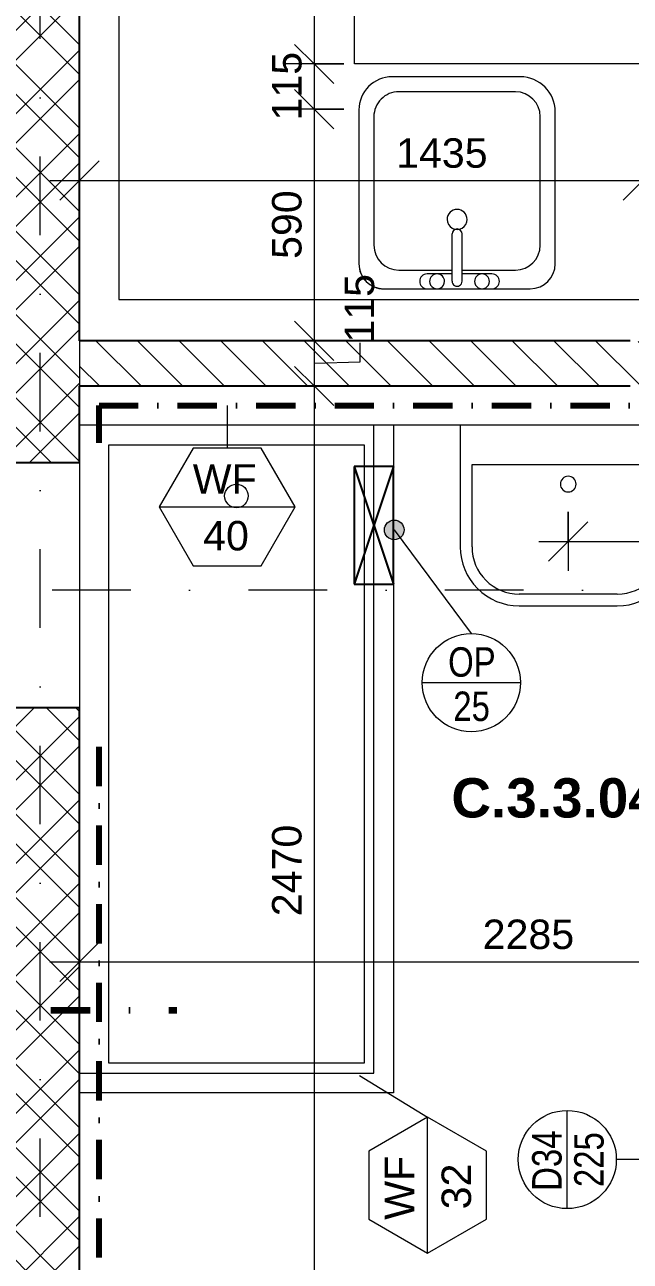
# Model space of a CAD drawing. Header units: millimetres. Extents: x -47276 to -6007, y -7799 to 11180.
# Drawn here: x -44974 to -43432, y -2311 to 838 of the extents above; entities that cross this region are included whole.
import ezdxf

# ---------------------------------------------------------------- set-up
doc = ezdxf.new("R2010")
doc.units = ezdxf.units.MM
for name, pattern in [('HA_DashDot_10mm-S3mm', [500, 200, -150, 0, -150]), ('HA_DashDot_4mm-S1mm', [200, 100, -50, 0, -50]), ('HA_DashDot_6mm-S2mm', [300, 100, -100, 0, -100])]:
    doc.linetypes.add(name, pattern=pattern)
for name, color, linetype, lineweight in [('A-____-____-DIMS', 9, 'Continuous', 5), ('A-____-____-DIMS-50', 9, 'Continuous', 5), ('A-AREA-____-IDEN', 9, 'Continuous', 9), ('A-DETL-____-OTLN', 9, 'Continuous', 25), ('A-DOOR-____-IDEN', 9, 'Continuous', 9), ('A-GENM-____-IDEN', 9, 'Continuous', 9), ('A-GENM-____-OTLN', 9, 'Continuous', 9), ('A-WALL-____-IDEN', 9, 'Continuous', 9), ('A-WALL-____-MCUT', 9, 'Continuous', 9), ('A-WALL-____-OTLN', 9, 'Continuous', 9), ('A-WALL-____-PATT', 9, 'Continuous', 25), ('G-____-____-SYMB', 9, 'HA_DashDot_4mm-S1mm', 9), ('I-WALL-____-MCUT', 9, 'Continuous', 25), ('I-WALL-____-OTLN', 9, 'Continuous', 9), ('P-SANR-FIXT-OTLN', 9, 'Continuous', 9), ('Q-CASE-____-OTLN', 9, 'Continuous', 9), ('S-GRID-____-OTLN', 9, 'Continuous', 5)]:
    doc.layers.add(name, color=color, linetype=linetype, lineweight=lineweight)
doc.styles.add('Arial_1', font='arial.ttf', dxfattribs={"height": 75})
doc.styles.add('Arial_2', font='arial.ttf', dxfattribs={"width": 0.8, "height": 75})
doc.styles.add('Arial_B', font='arialbd.ttf', dxfattribs={"height": 100})
doc.dimstyles.new('Inner_Dimensions', dxfattribs={"dimscale": 304.8, "dimtxt": 76.519455, "dimasz": 0.328084, "dimexe": 0.246063, "dimexo": 0.0625, "dimgap": 0.032808, "dimtad": 1, "dimdec": 0, "dimzin": 0, "dimdsep": 46, "dimtxsty": 'Arial_1', "dimblk1": 'OBLIQUE', "dimblk2": 'OBLIQUE', "dimsah": 1, "dimcen": 0.09, "dimdle": 0.246063, "dimazin": 0, "dimtfac": 1, "dimtdec": 4, "dimtix": 1, "dimtmove": 0, "dimatfit": 3, "dimfxl": 0.246063, "dimfxlon": 1, "dimtvp": 1, "dimtolj": 1, "dimtzin": 0, "dimlwd": 9, "dimlwe": 9, "dimarcsym": 2})
doc.dimstyles.new('Inner_Dimensions_1', dxfattribs={"dimscale": 304.8, "dimtxt": 76.519455, "dimasz": 0.328084, "dimexe": 0.246063, "dimexo": 0.0625, "dimgap": 0.032808, "dimtad": 1, "dimdec": 0, "dimzin": 0, "dimdsep": 46, "dimtxsty": 'Arial_1', "dimblk1": 'OBLIQUE', "dimblk2": 'OBLIQUE', "dimsah": 1, "dimcen": 0.09, "dimdle": 0.246063, "dimazin": 0, "dimtfac": 1, "dimtdec": 4, "dimtix": 1, "dimtmove": 1, "dimatfit": 3, "dimfxl": 0.246063, "dimfxlon": 1, "dimtvp": 1, "dimtolj": 1, "dimtzin": 0, "dimlwd": 9, "dimlwe": 9, "dimarcsym": 2})
doc.dimstyles.new('Inner_Dimensions_2', dxfattribs={"dimscale": 304.8, "dimtxt": 76.519455, "dimasz": 0.328084, "dimexe": 0.246063, "dimexo": 0.0625, "dimgap": 0.032808, "dimtad": 1, "dimdec": 0, "dimzin": 0, "dimdsep": 46, "dimtxsty": 'Arial_1', "dimblk1": 'OBLIQUE', "dimblk2": 'OBLIQUE', "dimsah": 1, "dimcen": 0.09, "dimdle": 0.246063, "dimazin": 0, "dimtfac": 1, "dimtdec": 4, "dimtix": 1, "dimtmove": 2, "dimatfit": 3, "dimfxl": 0.246063, "dimfxlon": 1, "dimtvp": 1, "dimtolj": 1, "dimtzin": 0, "dimlwd": 9, "dimlwe": 9, "dimarcsym": 2})

# ---------------------------------------------------------------- blocks, each defined once
blk = doc.blocks.new('Casework 14 - Casework 6-1428157-DPS_3NP-C')
at = {"layer": 'Q-CASE-____-OTLN'}
for p, q in [((-49147.7, -34746.1), (-49148.7, -35817.1)), ((-48547.7, -34746.7), (-49147.7, -34746.1)), ((-48548.2, -35230.3), (-48547.7, -34746.7)), ((-49148.7, -35826.9), (-49148.7, -35829.8)), ((-49149.3, -36429.8), (-49150, -37166.1)), ((-48549.4, -36566.7), (-48549.3, -36430.3)), ((-47349.9, -36567.8), (-48549.4, -36566.7)), ((-49150, -37166.1), (-47350.5, -37167.8))]:
    blk.add_line(p, q, dxfattribs=at)
blk = doc.blocks.new('ABMV_Bathtub_Generic - 800x1700-V4-DPS_3NP-C')
at = {"layer": 'P-SANR-FIXT-OTLN'}
for p, q in [((75, 50), (75, 1625)), ((75, 1625), (725, 1625)), ((75, 1625), (725, 1625)), ((75, 50), (75, 1625)), ((725, 1625), (725, 50)), ((725, 1625), (725, 50)), ((725, 50), (75, 50)), ((725, 50), (75, 50))]:
    blk.add_line(p, q, dxfattribs=at)
blk.add_circle((400, 180), 30, dxfattribs=at)
blk = doc.blocks.new('Skříňka se dřezem_ pravoúhlá - 500 x 440mm-1427235-DPS_3NP-C')
at = {"layer": 'P-SANR-FIXT-OTLN'}
for p, q in [((202.2, 180.1), (-170.8, 180.1)), ((202.2, 180.1), (-170.8, 180.1)), ((91.9, 180.1), (-73.2, 180.1)), ((3, 160.7), (3, 40.4)), ((28.4, 160.7), (28.4, 40.4)), ((3, 132.5), (-132.7, 132.5)), ((-73.2, 142), (3, 142)), ((28.4, 142), (91.9, 142)), ((164.1, 132.5), (28.4, 132.5)), ((-234.3, 116.6), (-234.3, -271)), ((-234.3, 116.6), (-234.3, -271)), ((265.7, -275.5), (265.7, 116.6)), ((265.7, -275.5), (265.7, 116.6)), ((-196.2, 69), (-196.2, -258.3)), ((227.6, -258.3), (227.6, 69)), ((-132.7, -321.8), (164.1, -321.8)), ((-145.4, -359.9), (181.3, -359.9)), ((-145.4, -359.9), (181.3, -359.9))]:
    blk.add_line(p, q, dxfattribs=at)
for centre, radius, start, end in [((-170.8, 116.6), 63.5, 90, 180), ((-170.8, 116.6), 63.5, 90, 180), ((-73.2, 161.1), 19, 90, 270), ((-47.8, 161.1), 19, 360, 180), ((-47.8, 161.1), 19, 180, 0), ((15.7, 160.7), 12.7, 360, 180), ((66.5, 161.1), 19, 360, 180), ((66.5, 161.1), 19, 180, 360), ((91.9, 161.1), 19, 270, 90), ((202.2, 116.6), 63.5, 0, 90), ((202.2, 116.6), 63.5, 360, 90), ((-132.7, 69), 63.5, 90, 180), ((164.1, 69), 63.5, 0, 90), ((15.7, 40.4), 12.7, 180, 0), ((15.7, 3.2), 25.4, 360, 180), ((15.7, 3.2), 25.4, 180, 0), ((-145.4, -271), 88.9, 180, 270), ((-145.4, -271), 88.9, 180, 270), ((-132.7, -258.3), 63.5, 180, 270), ((164.1, -258.3), 63.5, 270, 0), ((181.3, -275.5), 84.4, 270, 0), ((181.3, -275.5), 84.4, 270, 0)]:
    blk.add_arc(centre, radius, start, end, dxfattribs=at)
blk = doc.blocks.new('ABMV_WashBasin_Generic - 550x460-1465709-DPS_3NP-C')
at = {"layer": 'P-SANR-FIXT-OTLN'}
for p, q in [((250, 510), (0, 510)), ((0, 480), (250, 480)), ((-150, 360), (-150, 50)), ((-120, 150), (-120, 360)), ((370, 360), (370, 150)), ((400, 50), (400, 360)), ((370, 150), (-120, 150))]:
    blk.add_line(p, q, dxfattribs=at)
for centre, radius, start, end in [((0, 360), 150, 90, 180), ((250, 360), 150, 360, 90), ((0, 360), 120, 90, 180), ((250, 360), 120, 360, 90), ((125, 200), 20, 90, 270), ((125, 200), 20, 270, 90)]:
    blk.add_arc(centre, radius, start, end, dxfattribs=at)
blk = doc.blocks.new('HA_GM_Tiling_LineBased - Generic Tiles-1687525-DPS_3NP-C')
at = {"layer": 'A-GENM-____-OTLN', "linetype": 'HA_DashDot_4mm-S1mm', "lineweight": 80}
blk.add_line((50, -50), (1600, -50), dxfattribs=at)
blk = doc.blocks.new('HA_GM_Tiling_LineBased - Generic Tiles-1687633-DPS_3NP-C')
at = {"layer": 'A-GENM-____-OTLN', "linetype": 'HA_DashDot_4mm-S1mm', "lineweight": 80}
blk.add_line((50, -50), (145, -50), dxfattribs=at)
blk = doc.blocks.new('HA_GM_Tiling_LineBased - Generic Tiles-1682385-DPS_3NP-C')
at = {"layer": 'A-GENM-____-OTLN', "linetype": 'HA_DashDot_4mm-S1mm', "lineweight": 80}
blk.add_line((50, -50), (1985, -50), dxfattribs=at)
blk = doc.blocks.new('DIMBLOCK1-DPS_3NP-C')
at = {"layer": 'A-____-____-DIMS-50', "lineweight": 9}
for p, q in [((-44236.8, 4818.2), (-44236.8, 738.2)), ((-44236.8, 4743.2), (-44286.8, 4793.2)), ((-44161.8, 4743.2), (-44311.8, 4743.2)), ((-44236.8, 4743.2), (-44186.8, 4693.2)), ((-44236.8, 4743.2), (-44161.8, 4743.2)), ((-44236.8, 738.2), (-44286.8, 788.2)), ((-44161.8, 738.2), (-44311.8, 738.2)), ((-44236.8, 738.2), (-44186.8, 688.2)), ((-44236.8, 738.2), (-44161.8, 738.2))]:
    blk.add_line(p, q, dxfattribs=at)
at = {"layer": 'A-____-____-DIMS-50', "color": 0, "lineweight": 9, "insert": (-44344.2, 2625.3), "char_height": 75, "width": 276.883, "attachment_point": 1, "rotation": 90, "line_spacing_factor": 0.941778, "style": 'Arial_1'}
blk.add_mtext('4005', dxfattribs=at)
blk = doc.blocks.new('_Oblique')
at = {"color": 0, "linetype": 'ByBlock', "lineweight": -2}
blk.add_line((-0.5, -0.5), (0.5, 0.5), dxfattribs=at)
blk = doc.blocks.new('DIMBLOCK2-DPS_3NP-C')
at = {"layer": 'A-____-____-DIMS-50', "lineweight": 9}
for p, q in [((-44236.8, 738.2), (-44286.8, 788.2)), ((-44161.8, 738.2), (-44311.8, 738.2)), ((-44236.8, 738.2), (-44236.8, 623.2)), ((-44236.8, 738.2), (-44186.8, 688.2)), ((-44236.8, 738.2), (-44161.8, 738.2)), ((-44236.8, 623.2), (-44286.8, 673.2)), ((-44161.8, 623.2), (-44311.8, 623.2)), ((-44236.8, 623.2), (-44186.8, 573.2)), ((-44236.8, 623.2), (-44161.8, 623.2))]:
    blk.add_line(p, q, dxfattribs=at)
at = {"layer": 'A-____-____-DIMS-50', "color": 0, "lineweight": 9, "insert": (-44344.2, 594.2), "char_height": 75, "width": 207.662, "attachment_point": 1, "rotation": 90, "line_spacing_factor": 0.941778, "style": 'Arial_1'}
blk.add_mtext('115', dxfattribs=at)
blk = doc.blocks.new('DIMBLOCK3-DPS_3NP-C')
at = {"layer": 'A-____-____-DIMS-50', "lineweight": 9}
for p, q in [((-44236.8, 623.2), (-44286.8, 673.2)), ((-44161.8, 623.2), (-44311.8, 623.2)), ((-44236.8, 623.2), (-44236.8, 33.2)), ((-44236.8, 623.2), (-44186.8, 573.2)), ((-44236.8, 623.2), (-44161.8, 623.2)), ((-44236.8, 33.2), (-44286.8, 83.2)), ((-44161.8, 33.2), (-44311.8, 33.2)), ((-44236.8, 33.2), (-44186.8, -16.8)), ((-44236.8, 33.2), (-44161.8, 33.2))]:
    blk.add_line(p, q, dxfattribs=at)
at = {"layer": 'A-____-____-DIMS-50', "color": 0, "lineweight": 9, "insert": (-44344.2, 241.7), "char_height": 75, "width": 207.662, "attachment_point": 1, "rotation": 90, "line_spacing_factor": 0.941778, "style": 'Arial_1'}
blk.add_mtext('590', dxfattribs=at)
blk = doc.blocks.new('DIMBLOCK4-DPS_3NP-C')
at = {"layer": 'A-____-____-DIMS-50', "lineweight": 9}
for p, q in [((-44236.8, 33.2), (-44286.8, 83.2)), ((-44161.8, 33.2), (-44311.8, 33.2)), ((-44236.8, 33.2), (-44236.8, -81.8)), ((-44236.8, 33.2), (-44186.8, -16.8)), ((-44236.8, 33.2), (-44161.8, 33.2)), ((-44120.7, 28.5), (-44120.7, -21.5)), ((-44120.7, -21.5), (-44236.8, -24.3)), ((-44236.8, -81.8), (-44286.8, -31.8)), ((-44161.8, -81.8), (-44311.8, -81.8)), ((-44236.8, -81.8), (-44186.8, -131.8)), ((-44236.8, -81.8), (-44161.8, -81.8))]:
    blk.add_line(p, q, dxfattribs=at)
at = {"layer": 'A-____-____-DIMS-50', "color": 0, "lineweight": 9, "insert": (-44159.2, 28.5), "char_height": 75, "width": 207.662, "attachment_point": 1, "rotation": 90, "line_spacing_factor": 0.941778, "style": 'Arial_1'}
blk.add_mtext('115', dxfattribs=at)
blk = doc.blocks.new('DIMBLOCK5-DPS_3NP-C')
at = {"layer": 'A-____-____-DIMS-50', "lineweight": 9}
for p, q in [((-44236.8, -81.8), (-44286.8, -31.8)), ((-44161.8, -81.8), (-44311.8, -81.8)), ((-44236.8, -81.8), (-44236.8, -2551.8)), ((-44236.8, -81.8), (-44186.8, -131.8)), ((-44236.8, -81.8), (-44161.8, -81.8)), ((-44236.8, -2551.8), (-44286.8, -2501.8)), ((-44161.8, -2551.8), (-44311.8, -2551.8)), ((-44236.8, -2551.8), (-44186.8, -2601.8)), ((-44236.8, -2551.8), (-44161.8, -2551.8))]:
    blk.add_line(p, q, dxfattribs=at)
at = {"layer": 'A-____-____-DIMS-50', "color": 0, "lineweight": 9, "insert": (-44344.2, -1432.2), "char_height": 75, "width": 276.883, "attachment_point": 1, "rotation": 90, "line_spacing_factor": 0.941778, "style": 'Arial_1'}
blk.add_mtext('2470', dxfattribs=at)
blk = doc.blocks.new('HA_TAG_Door_TypeMark_wDimensions - Scale50_Left with Bouble-921048-DPS_3NP-C')
at = {"layer": 'A-DOOR-____-IDEN'}
for p, q in [((-2.5, 22), (2.5, 22)), ((0, -5), (0, 19.5))]:
    blk.add_line(p, q, dxfattribs=at)
blk.add_circle((0, 22), 2.5, dxfattribs=at)
blk = doc.blocks.new('DIMBLOCK94-DPS_3NP-C')
at = {"layer": 'A-____-____-DIMS-50', "lineweight": 9}
for p, q in [((-44834.9, -1473.1), (-44834.9, -1623.1)), ((-44834.9, -1548.1), (-44834.9, -1473.1)), ((-42549.9, -1473.1), (-42549.9, -1623.1)), ((-42549.9, -1548.1), (-42549.9, -1473.1)), ((-44834.9, -1548.1), (-44784.9, -1498.1)), ((-42549.9, -1548.1), (-42499.9, -1498.1)), ((-44909.9, -1548.1), (-42549.9, -1548.1)), ((-44834.9, -1548.1), (-44884.9, -1598.1)), ((-42549.9, -1548.1), (-42599.9, -1598.1))]:
    blk.add_line(p, q, dxfattribs=at)
at = {"layer": 'A-____-____-DIMS-50', "color": 0, "lineweight": 9, "insert": (-43807.8, -1440.7), "char_height": 75, "width": 276.883, "attachment_point": 1, "line_spacing_factor": 0.941778, "style": 'Arial_1'}
blk.add_mtext('2285', dxfattribs=at)
blk = doc.blocks.new('HA_TAG_WA_Partitions - Group _ Type Mark-556634-DPS_3NP-C')
at = {"layer": 'A-WALL-____-IDEN'}
for p, q in [((-1.732, 3), (-3.464, 0)), ((1.732, 3), (-1.732, 3)), ((3.464, 0), (1.732, 3)), ((-3.464, 0), (3.464, 0)), ((-3.464, 0), (-1.732, -3)), ((1.732, -3), (3.464, 0)), ((-1.732, -3), (1.732, -3))]:
    blk.add_line(p, q, dxfattribs=at)
blk = doc.blocks.new('DIMBLOCK234-DPS_3NP-C')
at = {"layer": 'A-____-____-DIMS-50', "lineweight": 9}
for p, q in [((-43589.9, -402.6), (-43589.9, -552.6)), ((-43589.9, -477.6), (-43589.9, -402.6)), ((-42799.9, -402.6), (-42799.9, -552.6)), ((-42799.9, -477.6), (-42799.9, -402.6)), ((-43589.9, -477.6), (-43539.9, -427.6)), ((-42799.9, -477.6), (-42749.9, -427.6)), ((-43664.9, -477.6), (-42724.9, -477.6)), ((-43589.9, -477.6), (-43639.9, -527.6)), ((-42799.9, -477.6), (-42849.9, -527.6))]:
    blk.add_line(p, q, dxfattribs=at)
at = {"layer": 'A-____-____-DIMS-50', "color": 0, "lineweight": 9, "insert": (-43409.8, -370.2), "char_height": 75, "width": 207.662, "attachment_point": 1, "line_spacing_factor": 0.941778, "style": 'Arial_1'}
blk.add_mtext('790', dxfattribs=at)
blk = doc.blocks.new('HA_TAG_GM_Products - Generic-588599-DPS_3NP-C')
at = {"layer": 'A-GENM-____-IDEN'}
blk.add_line((-2.5, 0), (2.5, 0), dxfattribs=at)
blk.add_circle((0, 0), 2.5, dxfattribs=at)
blk = doc.blocks.new('DIMBLOCK255-DPS_3NP-C')
at = {"layer": 'A-____-____-DIMS-50', "lineweight": 9}
for p, q in [((-44834.9, 516.6), (-44834.9, 366.6)), ((-44834.9, 441.6), (-44834.9, 516.6)), ((-43399.9, 366.6), (-43399.9, 516.6)), ((-44834.9, 441.6), (-44784.9, 491.6)), ((-43399.9, 441.6), (-43349.9, 491.6)), ((-44909.9, 441.6), (-43324.9, 441.6)), ((-44834.9, 441.6), (-44884.9, 391.6)), ((-43399.9, 441.6), (-43449.9, 391.6)), ((-43399.9, 441.6), (-43399.9, 366.6))]:
    blk.add_line(p, q, dxfattribs=at)
at = {"layer": 'A-____-____-DIMS-50', "color": 0, "lineweight": 9, "insert": (-44028.3, 549), "char_height": 75, "width": 276.883, "attachment_point": 1, "line_spacing_factor": 0.941778, "style": 'Arial_1'}
blk.add_mtext('1435', dxfattribs=at)

msp = doc.modelspace()

# ---------------------------------------------------------------- hatches: boundary and pattern name
at = {"layer": 'A-GENM-____-IDEN'}
h = msp.add_hatch(color=256, dxfattribs=at)
edge = h.paths.add_edge_path()
edge.add_arc((-44033, -448.4), 25, 0, 360)
at = {"layer": 'A-WALL-____-PATT', "lineweight": 5}
h = msp.add_hatch(dxfattribs=at)
h.set_pattern_fill('FP_3', color=256, style=0, pattern_type=2)
h.set_pattern_definition([(45, (0, 0), (-106.066, 106.066), []), (45, (75, 0), (-106.066, 106.066), []), (315, (0, 0), (106.066, 106.066), []), (315, (75, 0), (106.066, 106.066), [])])
h.paths.add_polyline_path([(-44834.9, -5374.3), (-44834.9, -5226.8), (-45194.9, -5226.8), (-45194.9, -4976.8), (-44834.9, -4976.8), (-44834.9, -3576.8), (-45274.9, -3576.8), (-45274.9, -5374.3)])
h.paths.add_polyline_path([(-44834.9, -2826.8), (-44834.9, -901.8), (-45274.9, -901.8), (-45274.9, -2826.8)])
h.paths.add_polyline_path([(-45274.9, -276.8), (-44834.9, -276.8), (-44834.9, 2573.2), (-45274.9, 2573.2), (-45274.9, 997.9)])
h.paths.add_polyline_path([(-45163, 3573.2), (-44834.9, 3573.2), (-44834.9, 4967.7), (-45194.9, 4967.7), (-45194.9, 5250.1), (-44834.9, 5250.3), (-44834.9, 5321), (-45274.9, 5321), (-45274.9, 3573.2)])
h = msp.add_hatch(dxfattribs=at)
h.set_pattern_fill('FP_4', color=256, style=0, pattern_type=2)
h.set_pattern_definition([(135, (0, 0), (-53.03301, -53.03301), [])])
h.paths.add_polyline_path([(-42334.9, -81.8), (-42334.9, 33.2), (-43367.9, 33.2), (-43367.9, 31.3), (-43396.8, 31.3), (-43396.8, -79.9), (-43367.9, -79.9), (-43367.9, -81.8), (-42684.9, -81.8)])
h.paths.add_polyline_path([(-43431.9, -81.8), (-43431.9, -79.9), (-43403.1, -79.9), (-43403.1, 31.3), (-43431.9, 31.3), (-43431.9, 33.2), (-44834.9, 33.2), (-44834.9, -81.8), (-43553.3, -81.8)])

# ---------------------------------------------------------------- linework, layer by layer
at = {"layer": 'A-DETL-____-OTLN'}
for p, q in [((-44134.9, -286.5), (-44134.9, -586.5)), ((-44034.9, -286.5), (-44134.9, -286.5)), ((-44134.9, -286.5), (-44034.9, -586.5)), ((-44034.9, -286.5), (-44134.9, -586.5)), ((-44034.9, -586.5), (-44034.9, -286.5)), ((-44134.9, -586.5), (-44034.9, -586.5))]:
    msp.add_line(p, q, dxfattribs=at)
at = {"layer": 'A-GENM-____-IDEN'}
msp.add_line((-44033, -448.4), (-43836.8, -712.3), dxfattribs=at)
msp.add_circle((-44033, -448.4), 25, dxfattribs=at)
at = {"layer": 'A-WALL-____-IDEN'}
for p, q in [((-44458.2, -131.8), (-44458.2, -240)), ((-44121.2, -1837.9), (-43948, -1944))]:
    msp.add_line(p, q, dxfattribs=at)
at = {"layer": 'A-WALL-____-MCUT', "lineweight": 25}
for p, q in [((-44834.9, 33.2), (-44834.9, 2573.2)), ((-44834.9, -276.8), (-44834.9, -81.8)), ((-45054.9, -276.8), (-44834.9, -276.8)), ((-44834.9, -901.8), (-45054.9, -901.8)), ((-44834.9, -2551.8), (-44834.9, -901.8))]:
    msp.add_line(p, q, dxfattribs=at)
at = {"layer": 'A-WALL-____-MCUT'}
msp.add_line((-44834.9, 33.2), (-44834.9, -81.8), dxfattribs=at)
at = {"layer": 'A-WALL-____-OTLN'}
msp.add_line((-44834.9, -276.8), (-44834.9, -901.8), dxfattribs=at)
at = {"layer": 'G-____-____-SYMB', "linetype": 'HA_DashDot_6mm-S2mm', "lineweight": 100}
msp.add_line((-46708.1, -1671.8), (-44586.7, -1671.8), dxfattribs=at)
at = {"layer": 'I-WALL-____-MCUT'}
for p, q in [((-43431.9, 33.2), (-44834.9, 33.2)), ((-44834.9, -81.8), (-43431.9, -81.8))]:
    msp.add_line(p, q, dxfattribs=at)
at = {"layer": 'I-WALL-____-OTLN'}
for p, q in [((-42799.9, -181.8), (-44834.9, -181.8)), ((-44084.9, -1831.8), (-44084.9, -181.8)), ((-44034.9, -181.8), (-44034.9, -1881.8)), ((-44834.9, -1831.8), (-44084.9, -1831.8)), ((-44034.9, -1881.8), (-44834.9, -1881.8))]:
    msp.add_line(p, q, dxfattribs=at)
at = {"layer": 'S-GRID-____-OTLN', "linetype": 'HA_DashDot_10mm-S3mm', "lineweight": 9}
for p, q in [((-44934.9, -6198.9), (-44934.9, 9580.2)), ((-22199.7, -601.8), (-45676.5, -601.8))]:
    msp.add_line(p, q, dxfattribs=at)

# ---------------------------------------------------------------- block references
at = {"layer": 'A-DOOR-____-IDEN', "xscale": 49.99999999999998, "yscale": 49.99999999999998, "zscale": 49.99999999999998, "rotation": 89.99999999999991}
msp.add_blockref('HA_TAG_Door_TypeMark_wDimensions - Scale50_Left with Bouble-921048-DPS_3NP-C', (-42492.4, -2051.8), dxfattribs=at)
at = {"layer": 'A-GENM-____-IDEN', "xscale": 49.99999999999998, "yscale": 49.99999999999998, "zscale": 49.99999999999998}
msp.add_blockref('HA_TAG_GM_Products - Generic-588599-DPS_3NP-C', (-43836.8, -837.3), dxfattribs=at)
at = {"layer": 'A-GENM-____-OTLN', "linetype": 'HA_DashDot_4mm-S1mm', "lineweight": 80, "rotation": 90}
for name, p in [('HA_GM_Tiling_LineBased - Generic Tiles-1687633-DPS_3NP-C', (-44834.9, -276.8)), ('HA_GM_Tiling_LineBased - Generic Tiles-1687525-DPS_3NP-C', (-44834.9, -2551.8))]:
    msp.add_blockref(name, p, dxfattribs=at)
at = {"layer": 'A-GENM-____-OTLN', "linetype": 'HA_DashDot_4mm-S1mm', "lineweight": 80}
msp.add_blockref('HA_GM_Tiling_LineBased - Generic Tiles-1682385-DPS_3NP-C', (-44834.9, -81.8), dxfattribs=at)
at = {"layer": 'A-WALL-____-IDEN', "xscale": 49.99999999999998, "yscale": 49.99999999999998, "zscale": 49.99999999999998}
msp.add_blockref('HA_TAG_WA_Partitions - Group _ Type Mark-556634-DPS_3NP-C', (-44458.2, -390), dxfattribs=at)
at = {"layer": 'A-WALL-____-IDEN', "xscale": 49.99999999999998, "yscale": 49.99999999999998, "zscale": 49.99999999999998, "rotation": 89.99999999999984}
msp.add_blockref('HA_TAG_WA_Partitions - Group _ Type Mark-556634-DPS_3NP-C', (-43948, -2117.2), dxfattribs=at)
at = {"layer": 'P-SANR-FIXT-OTLN', "rotation": 180}
for name, p in [('Skříňka se dřezem_ pravoúhlá - 500 x 440mm-1427235-DPS_3NP-C', (-43857.3, 345.7)), ('ABMV_WashBasin_Generic - 550x460-1465709-DPS_3NP-C', (-43464.9, -131.8)), ('ABMV_Bathtub_Generic - 800x1700-V4-DPS_3NP-C', (-44034.9, -181.8))]:
    msp.add_blockref(name, p, dxfattribs=at)
at = {"layer": 'Q-CASE-____-OTLN', "rotation": 0.05396777801012195}
msp.add_blockref('Casework 14 - Casework 6-1428157-DPS_3NP-C', (4380.6, 37350.6), dxfattribs=at)

# ---------------------------------------------------------------- texts
at = {"layer": 'A-AREA-____-IDEN', "lineweight": 5, "insert": (-43887.4, -1080.7), "char_height": 100, "width": 653.375, "attachment_point": 1, "style": 'Arial_B'}
msp.add_mtext('C.3.3.04', dxfattribs=at)
at = {"layer": 'A-DOOR-____-IDEN', "lineweight": 5, "char_height": 75, "attachment_point": 1, "rotation": 90, "style": 'Arial_2'}
for s, insert, width in [('D34', (-43681.8, -2131.6), 189.198), ('225', (-43574.7, -2122), 173.164)]:
    msp.add_mtext(s, dxfattribs=dict(at, insert=insert, width=width))
at = {"layer": 'A-GENM-____-IDEN', "lineweight": 5, "char_height": 75, "attachment_point": 1, "style": 'Arial_2'}
for s, insert, width in [('OP', (-43895.8, -747.2), 147.51), ('25', (-43882.6, -860), 115.443)]:
    msp.add_mtext(s, dxfattribs=dict(at, insert=insert, width=width))
at = {"layer": 'A-WALL-____-IDEN', "lineweight": 5, "char_height": 75, "attachment_point": 1, "style": 'Arial_1'}
for s, insert, width in [('WF', (-44546.2, -281.1), 208.439), ('40', (-44519.7, -425.6), 144.304)]:
    msp.add_mtext(s, dxfattribs=dict(at, insert=insert, width=width))
at = {"layer": 'A-WALL-____-IDEN', "lineweight": 5, "char_height": 75, "attachment_point": 1, "rotation": 90, "style": 'Arial_1'}
for s, insert, width in [('WF', (-44057, -2205.1), 208.439), ('32', (-43912.5, -2178.6), 144.304)]:
    msp.add_mtext(s, dxfattribs=dict(at, insert=insert, width=width))

# ---------------------------------------------------------------- dimensions: what is measured, and where the dimension line sits
at = {"layer": 'A-____-____-DIMS', "lineweight": 9}
for base, p1, p2, override, picture, middle in [((-44236.8, 738.2), (-44161.8, 4743.2), (-44161.8, 738.2), {"dimpost": '<>', "dimfxl": 4005}, 'DIMBLOCK1-DPS_3NP-C', (-44285.1, 2740.7)), ((-44236.8, 623.2), (-44161.8, 738.2), (-44161.8, 623.2), {"dimpost": '<>', "dimfxl": 115}, 'DIMBLOCK2-DPS_3NP-C', (-44285.1, 680.7)), ((-44236.8, 33.2), (-44161.8, 623.2), (-44161.8, 33.2), {"dimpost": '<>', "dimfxl": 590}, 'DIMBLOCK3-DPS_3NP-C', (-44285.1, 328.2)), ((-44236.8, -2551.8), (-44161.8, -81.8), (-44161.8, -2551.8), {"dimpost": '<>', "dimfxl": 2470}, 'DIMBLOCK5-DPS_3NP-C', (-44285.1, -1316.8))]:
    dim = msp.add_linear_dim(base=base, p1=p1, p2=p2, angle=90, dimstyle='Inner_Dimensions', override=override, dxfattribs=at)
    dim.commit()
    dim.dimension.update_dxf_attribs({"geometry": picture, "text_midpoint": middle})
for base, p1, p2, override, picture, middle in [((-43399.9, 441.6), (-44834.9, 516.6), (-43399.9, 366.6), {"dimpost": '<>', "dimfxl": 1442.818422}, 'DIMBLOCK255-DPS_3NP-C', (-43889.8, 499)), ((-42799.9, -477.6), (-43589.9, -402.6), (-42799.9, -402.6), {"dimpost": '<>', "dimfxl": 790}, 'DIMBLOCK234-DPS_3NP-C', (-43306, -420.2))]:
    dim = msp.add_linear_dim(base=base, p1=p1, p2=p2, dimstyle='Inner_Dimensions_2', override=override, dxfattribs=at)
    dim.commit()
    dim.dimension.update_dxf_attribs({"geometry": picture, "text_midpoint": middle, "dimtype": 160})
dim = msp.add_linear_dim(base=(-44236.8, -81.8), p1=(-44161.8, 33.2), p2=(-44161.8, -81.8), angle=90, dimstyle='Inner_Dimensions_1', override={"dimpost": '<>', "dimfxl": 115}, dxfattribs=at)
dim.commit()
dim.dimension.update_dxf_attribs({"geometry": 'DIMBLOCK4-DPS_3NP-C', "text_midpoint": (-44109.2, 132.3), "dimtype": 160, "text_rotation": 90})
dim = msp.add_linear_dim(base=(-42549.9, -1548.1), p1=(-44834.9, -1473.1), p2=(-42549.9, -1473.1), dimstyle='Inner_Dimensions', override={"dimpost": '<>', "dimfxl": 2285}, dxfattribs=at)
dim.commit()
dim.dimension.update_dxf_attribs({"geometry": 'DIMBLOCK94-DPS_3NP-C', "text_midpoint": (-43692.4, -1499.8)})

doc.saveas('drawing.dxf')
